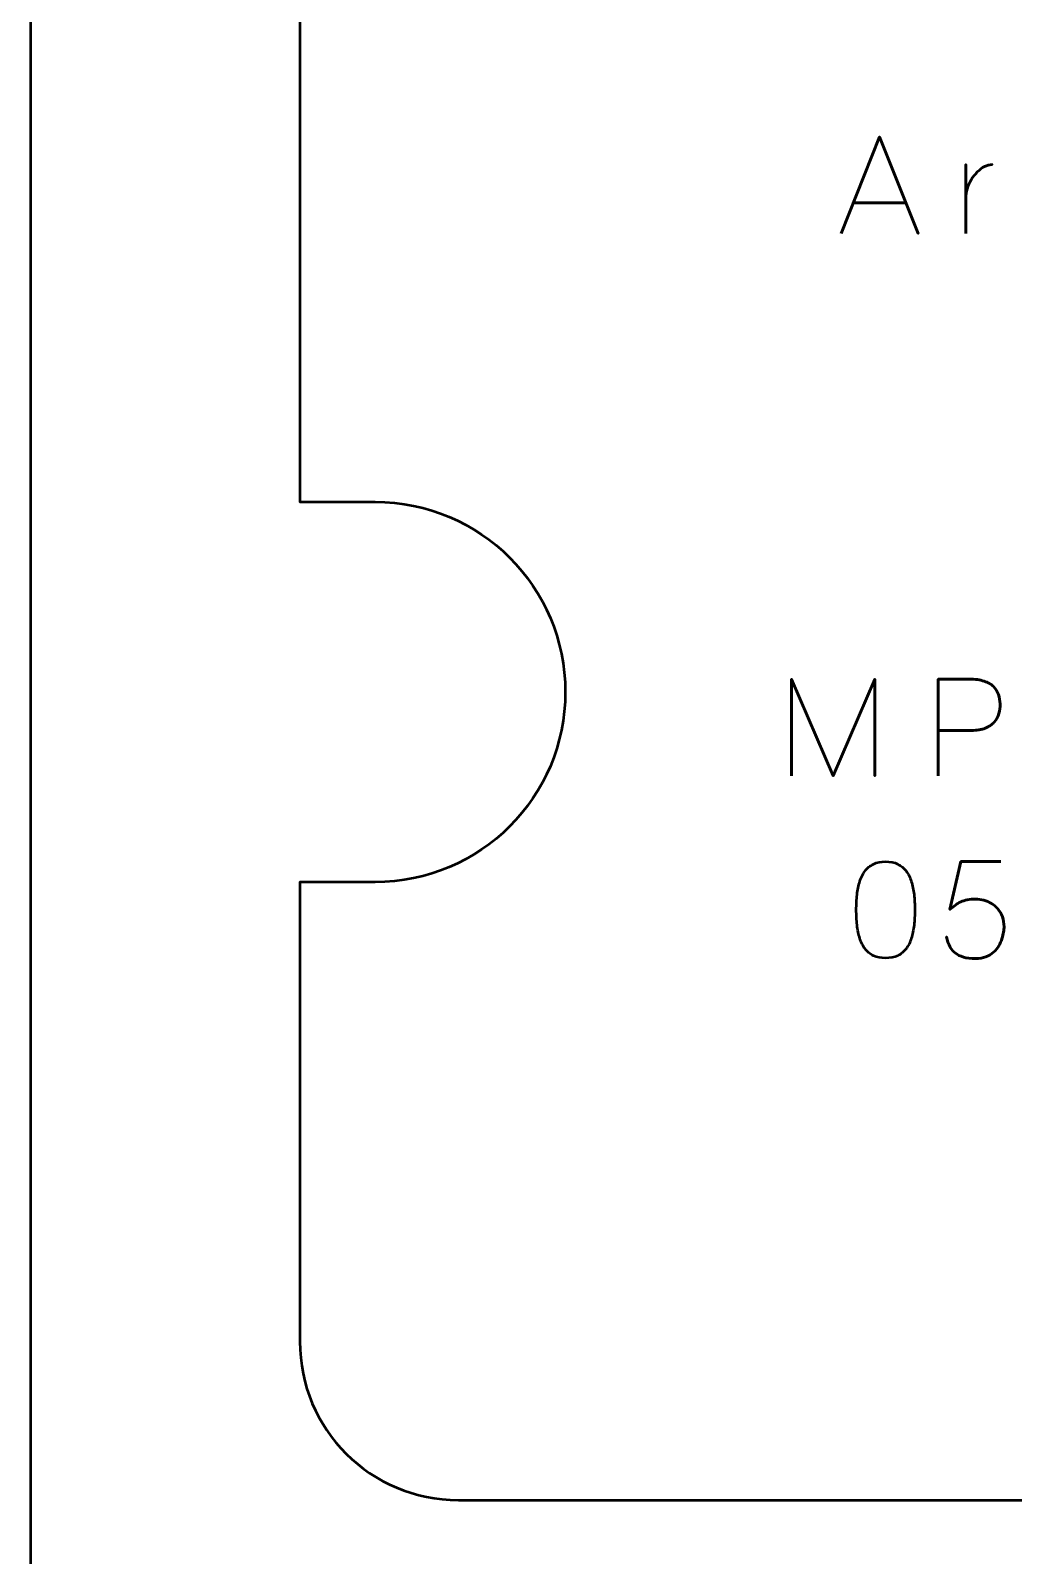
# Model space of a CAD drawing. Header units: centimetres. Extents: x -21 to 0, y -29.7 to 0.
# Drawn here: x -21 to -17.898, y -19.675 to -14.862 of the extents above; entities that cross this region are included whole.
import ezdxf

# ---------------------------------------------------------------- set-up
doc = ezdxf.new("R2010")
doc.units = ezdxf.units.CM
doc.header["$MEASUREMENT"] = 0
doc.layers.add('Layer 1', color=7, linetype='Continuous')

msp = doc.modelspace()

# ---------------------------------------------------------------- linework, layer by layer
at = {"layer": 'Layer 1', "color": 1, "lineweight": 53}
msp.add_open_spline([(-21.00003, -29.19995), (-21.00003, -29.19995), (-21.00003, -5.29992), (-21.00003, -5.29992), (-21.00003, -5.29992), (-21.00003, -5.21709), (-20.93286, -5.14992), (-20.85003, -5.14992), (-20.85003, -5.14992), (-20.7672, -5.14992), (-20.70003, -5.08275), (-20.70003, -4.99992), (-20.70003, -4.99992), (-20.70003, -4.91709), (-20.7672, -4.84992), (-20.85003, -4.84992), (-20.85003, -4.84992), (-20.93286, -4.84992), (-21.00003, -4.78275), (-21.00003, -4.69992), (-21.00003, -4.69992), (-21.00003, -4.61709), (-20.93286, -4.54992), (-20.85003, -4.54992), (-20.85003, -4.54992), (-20.7672, -4.54992), (-20.70003, -4.48275), (-20.70003, -4.39992), (-20.70003, -4.39992), (-20.70003, -4.31709), (-20.7672, -4.24992), (-20.85003, -4.24992), (-20.85003, -4.24992), (-20.93286, -4.24992), (-21.00003, -4.18275), (-21.00003, -4.09992), (-21.00003, -4.09992), (-21.00003, -4.01709), (-20.93286, -3.94992), (-20.85003, -3.94992), (-20.85003, -3.94992), (-20.7672, -3.94992), (-20.70003, -3.88275), (-20.70003, -3.79992), (-20.70003, -3.79992), (-20.70003, -3.71709), (-20.7672, -3.64992), (-20.85003, -3.64992), (-20.85003, -3.64992), (-20.93286, -3.64992), (-21.00003, -3.58275), (-21.00003, -3.49992), (-21.00003, -3.49992), (-21.00003, -3.41709), (-20.93286, -3.34992), (-20.85003, -3.34992), (-20.85003, -3.34992), (-20.7672, -3.34992), (-20.70003, -3.28275), (-20.70003, -3.19992), (-20.70003, -3.19992), (-20.70003, -3.11709), (-20.7672, -3.04992), (-20.85003, -3.04992), (-20.85003, -3.04992), (-20.93286, -3.04992), (-21.00003, -2.98275), (-21.00003, -2.89992), (-21.00003, -2.89992), (-21.00003, -2.81709), (-20.93286, -2.74992), (-20.85003, -2.74992), (-20.85003, -2.74992), (-20.7672, -2.74992), (-20.70003, -2.68275), (-20.70003, -2.59992), (-20.70003, -2.59992), (-20.70003, -2.51709), (-20.7672, -2.44992), (-20.85003, -2.44992), (-20.85003, -2.44992), (-20.93286, -2.44992), (-21.00003, -2.38275), (-21.00003, -2.29992), (-21.00003, -2.29992), (-21.00003, -2.21709), (-20.93286, -2.14992), (-20.85003, -2.14992), (-20.85003, -2.14992), (-20.7672, -2.14992), (-20.70003, -2.08275), (-20.70003, -1.99992), (-20.70003, -1.99992), (-20.70003, -1.91709), (-20.7672, -1.84992), (-20.85003, -1.84992), (-20.85003, -1.84992), (-20.93286, -1.84992), (-21.00003, -1.78275), (-21.00003, -1.69992), (-21.00003, -1.69992), (-21.00003, -1.61709), (-20.93286, -1.54992), (-20.85003, -1.54992), (-20.85003, -1.54992), (-20.7672, -1.54992), (-20.70003, -1.48275), (-20.70003, -1.39992), (-20.70003, -1.39992), (-20.70003, -1.31709), (-20.7672, -1.24992), (-20.85003, -1.24992), (-20.85003, -1.24992), (-20.93286, -1.24992), (-21.00003, -1.18275), (-21.00003, -1.09992), (-21.00003, -1.09992), (-21.00003, -1.09992), (-21.00003, -0.49992), (-21.00003, -0.49992), (-21.00003, -0.49992), (-21.00003, -0.22295), (-20.77694, 0.00004), (-20.49994, 0.00004), (-20.49994, 0.00004), (-20.49994, 0.00004), (-0.50008, 0.00004), (-0.50008, 0.00004), (-0.50008, 0.00004), (-0.22294, 0.00004), (0.00002, -0.22295), (0.00002, -0.49992), (0.00002, -0.49992), (0.00002, -0.49992), (0.00002, -29.19995), (0.00002, -29.19995), (0.00002, -29.19995), (0.00002, -29.47695), (-0.22294, -29.70004), (-0.50008, -29.70004), (-0.50008, -29.70004), (-0.50008, -29.70004), (-20.49994, -29.70004), (-20.49994, -29.70004), (-20.49994, -29.70004), (-20.77694, -29.70004), (-21.00003, -29.47695), (-21.00003, -29.19995)], degree=3, knots=[0, 0, 0, 0, 0.027027, 0.027027, 0.027027, 0.027027, 0.0540541, 0.0540541, 0.0540541, 0.0540541, 0.0810811, 0.0810811, 0.0810811, 0.0810811, 0.1081081, 0.1081081, 0.1081081, 0.1081081, 0.1351351, 0.1351351, 0.1351351, 0.1351351, 0.1621622, 0.1621622, 0.1621622, 0.1621622, 0.1891892, 0.1891892, 0.1891892, 0.1891892, 0.2162162, 0.2162162, 0.2162162, 0.2162162, 0.2432432, 0.2432432, 0.2432432, 0.2432432, 0.2702703, 0.2702703, 0.2702703, 0.2702703, 0.2972973, 0.2972973, 0.2972973, 0.2972973, 0.3243243, 0.3243243, 0.3243243, 0.3243243, 0.3513514, 0.3513514, 0.3513514, 0.3513514, 0.3783784, 0.3783784, 0.3783784, 0.3783784, 0.4054054, 0.4054054, 0.4054054, 0.4054054, 0.4324324, 0.4324324, 0.4324324, 0.4324324, 0.4594595, 0.4594595, 0.4594595, 0.4594595, 0.4864865, 0.4864865, 0.4864865, 0.4864865, 0.5135135, 0.5135135, 0.5135135, 0.5135135, 0.5405405, 0.5405405, 0.5405405, 0.5405405, 0.5675676, 0.5675676, 0.5675676, 0.5675676, 0.5945946, 0.5945946, 0.5945946, 0.5945946, 0.6216216, 0.6216216, 0.6216216, 0.6216216, 0.6486486, 0.6486486, 0.6486486, 0.6486486, 0.6756757, 0.6756757, 0.6756757, 0.6756757, 0.7027027, 0.7027027, 0.7027027, 0.7027027, 0.7297297, 0.7297297, 0.7297297, 0.7297297, 0.7567568, 0.7567568, 0.7567568, 0.7567568, 0.7837838, 0.7837838, 0.7837838, 0.7837838, 0.8108108, 0.8108108, 0.8108108, 0.8108108, 0.8378378, 0.8378378, 0.8378378, 0.8378378, 0.8648649, 0.8648649, 0.8648649, 0.8648649, 0.8918919, 0.8918919, 0.8918919, 0.8918919, 0.9189189, 0.9189189, 0.9189189, 0.9189189, 0.9459459, 0.9459459, 0.9459459, 0.9459459, 0.972973, 0.972973, 0.972973, 0.972973, 1, 1, 1, 1], dxfattribs=at)
at = {"layer": 'Layer 1', "color": 3, "lineweight": 53}
msp.add_open_spline([(-20.15003, -18.99995), (-20.15003, -18.99995), (-20.15003, -17.55), (-20.15003, -17.55), (-20.15003, -17.55), (-20.15003, -17.55), (-19.91251, -17.55), (-19.91251, -17.55), (-19.91251, -17.55), (-19.58119, -17.55), (-19.31251, -17.28131), (-19.31251, -16.95), (-19.31251, -16.95), (-19.31251, -16.61869), (-19.58119, -16.35), (-19.91251, -16.35), (-19.91251, -16.35), (-19.91251, -16.35), (-20.15003, -16.35), (-20.15003, -16.35), (-20.15003, -16.35), (-20.15003, -16.35), (-20.15003, -10.70005), (-20.15003, -10.70005), (-20.15003, -10.70005), (-20.15003, -10.42305), (-19.92694, -10.19995), (-19.64994, -10.19995), (-19.64994, -10.19995), (-19.64994, -10.19995), (-15.35008, -10.19995), (-15.35008, -10.19995), (-15.35008, -10.19995), (-15.07294, -10.19995), (-14.84998, -10.42305), (-14.84998, -10.70005), (-14.84998, -10.70005), (-14.84998, -10.70005), (-14.84998, -10.84998), (-14.84998, -10.84998), (-14.84998, -10.84998), (-14.84998, -10.84998), (-15.19998, -10.84998), (-15.19998, -10.84998), (-15.19998, -10.84998), (-15.19998, -10.84998), (-15.19998, -10.70005), (-15.19998, -10.70005), (-15.19998, -10.70005), (-15.19998, -10.70005), (-15.2401, -10.70005), (-15.2401, -10.70005), (-15.2401, -10.70005), (-15.26644, -10.65448), (-15.30442, -10.61649), (-15.34999, -10.59013), (-15.34999, -10.59013), (-15.34999, -10.59013), (-15.34999, -10.55005), (-15.34999, -10.55005), (-15.34999, -10.55005), (-15.34999, -10.55005), (-15.49369, -10.55005), (-15.49369, -10.55005), (-15.49369, -10.55005), (-15.49369, -10.55005), (-15.5, -10.54998), (-15.5, -10.54998), (-15.5, -10.54998), (-15.5, -10.54998), (-15.50631, -10.55005), (-15.50631, -10.55005), (-15.50631, -10.55005), (-15.50631, -10.55005), (-15.64999, -10.55005), (-15.64999, -10.55005), (-15.64999, -10.55005), (-15.64999, -10.55005), (-15.64999, -10.59014), (-15.64999, -10.59014), (-15.64999, -10.59014), (-15.64999, -10.59014), (-15.65451, -10.59282), (-15.65451, -10.59282), (-15.65451, -10.59282), (-15.65451, -10.59282), (-15.65605, -10.59374), (-15.65605, -10.59374), (-15.65605, -10.59374), (-15.65605, -10.59374), (-15.66152, -10.59716), (-15.66152, -10.59716), (-15.66152, -10.59716), (-15.66152, -10.59716), (-15.66167, -10.59726), (-15.66167, -10.59726), (-15.66167, -10.59726), (-15.66167, -10.59726), (-15.6626, -10.59786), (-15.6626, -10.59786), (-15.6626, -10.59786), (-15.6626, -10.59786), (-15.66737, -10.60101), (-15.66737, -10.60101), (-15.66737, -10.60101), (-15.66737, -10.60101), (-15.66771, -10.60123), (-15.66771, -10.60123), (-15.66771, -10.60123), (-15.66771, -10.60123), (-15.66875, -10.60194), (-15.66875, -10.60194), (-15.66875, -10.60194), (-15.66875, -10.60194), (-15.67279, -10.60474), (-15.67279, -10.60474), (-15.67279, -10.60474), (-15.67279, -10.60474), (-15.67364, -10.60534), (-15.67364, -10.60534), (-15.67364, -10.60534), (-15.67364, -10.60534), (-15.67479, -10.60617), (-15.67479, -10.60617), (-15.67479, -10.60617), (-15.67479, -10.60617), (-15.67876, -10.60907), (-15.67876, -10.60907), (-15.67876, -10.60907), (-15.67876, -10.60907), (-15.67947, -10.6096), (-15.67947, -10.6096), (-15.67947, -10.6096), (-15.67947, -10.6096), (-15.67963, -10.60972), (-15.67963, -10.60972), (-15.67963, -10.60972), (-15.67963, -10.60972), (-15.68514, -10.61394), (-15.68514, -10.61394), (-15.68514, -10.61394), (-15.68514, -10.61394), (-15.68528, -10.61405), (-15.68528, -10.61405), (-15.68528, -10.61405), (-15.68528, -10.61405), (-15.69036, -10.61814), (-15.69036, -10.61814), (-15.69036, -10.61814), (-15.69036, -10.61814), (-15.6908, -10.6185), (-15.6908, -10.6185), (-15.6908, -10.6185), (-15.6908, -10.6185), (-15.69097, -10.61864), (-15.69097, -10.61864), (-15.69097, -10.61864), (-15.69097, -10.61864), (-15.69599, -10.62288), (-15.69599, -10.62288), (-15.69599, -10.62288), (-15.69599, -10.62288), (-15.69631, -10.62315), (-15.69631, -10.62315), (-15.69631, -10.62315), (-15.69631, -10.62315), (-15.69678, -10.62356), (-15.69678, -10.62356), (-15.69678, -10.62356), (-15.69678, -10.62356), (-15.7015, -10.62775), (-15.7015, -10.62775), (-15.7015, -10.62775), (-15.7015, -10.62775), (-15.70169, -10.62793), (-15.70169, -10.62793), (-15.70169, -10.62793), (-15.70344, -10.62951), (-15.70517, -10.63113), (-15.70688, -10.63276), (-15.70688, -10.63276), (-15.70688, -10.63276), (-15.70696, -10.63284), (-15.70696, -10.63284), (-15.70696, -10.63284), (-15.70696, -10.63284), (-15.71211, -10.63787), (-15.71211, -10.63787), (-15.71211, -10.63787), (-15.71211, -10.63787), (-15.71214, -10.63789), (-15.71214, -10.63789), (-15.71214, -10.63789), (-15.71383, -10.63958), (-15.71549, -10.64129), (-15.71714, -10.64302), (-15.71714, -10.64302), (-15.71714, -10.64302), (-15.71728, -10.64316), (-15.71728, -10.64316), (-15.71728, -10.64316), (-15.72053, -10.64657), (-15.72371, -10.65006), (-15.7268, -10.65363), (-15.7268, -10.65363), (-15.7268, -10.65363), (-15.72683, -10.65367), (-15.72683, -10.65367), (-15.72683, -10.65367), (-15.72683, -10.65367), (-15.72716, -10.65405), (-15.72716, -10.65405), (-15.72716, -10.65405), (-15.73945, -10.66828), (-15.75042, -10.68368), (-15.75989, -10.70005), (-15.75989, -10.70005), (-15.75989, -10.70005), (-15.79999, -10.70005), (-15.79999, -10.70005), (-15.79999, -10.70005), (-15.79999, -10.70005), (-15.79999, -10.84843), (-15.79999, -10.84843), (-15.79999, -10.84843), (-15.79999, -10.84843), (-15.80001, -10.84998), (-15.80001, -10.84998), (-15.80001, -10.84998), (-15.80001, -10.84998), (-15.8, -10.85075), (-15.8, -10.85075), (-15.8, -10.85075), (-15.8, -10.85075), (-15.8, -11.28878), (-15.8, -11.28878), (-15.8, -11.28878), (-16.02646, -11.37459), (-16.18751, -11.59351), (-16.18751, -11.85), (-16.18751, -11.85), (-16.18751, -12.18131), (-15.91883, -12.45), (-15.58751, -12.45), (-15.58751, -12.45), (-15.58751, -12.45), (-14.84998, -12.45), (-14.84998, -12.45), (-14.84998, -12.45), (-14.84998, -12.45), (-14.84998, -16.4615), (-14.84998, -16.4615), (-14.84998, -16.4615), (-14.84998, -16.4615), (-15.03301, -16.4615), (-15.03301, -16.4615), (-15.03301, -16.4615), (-15.36433, -16.4615), (-15.63301, -16.73019), (-15.63301, -17.0615), (-15.63301, -17.0615), (-15.63301, -17.39281), (-15.36433, -17.6615), (-15.03301, -17.6615), (-15.03301, -17.6615), (-15.03301, -17.6615), (-14.84998, -17.6615), (-14.84998, -17.6615), (-14.84998, -17.6615), (-14.84998, -17.6615), (-14.84998, -18.99995), (-14.84998, -18.99995), (-14.84998, -18.99995), (-14.84998, -19.27695), (-15.07294, -19.50005), (-15.35008, -19.50005), (-15.35008, -19.50005), (-15.35008, -19.50005), (-19.64994, -19.50005), (-19.64994, -19.50005), (-19.64994, -19.50005), (-19.92694, -19.50005), (-20.15003, -19.27695), (-20.15003, -18.99995)], degree=3, knots=[0, 0, 0, 0, 0.0140845, 0.0140845, 0.0140845, 0.0140845, 0.028169, 0.028169, 0.028169, 0.028169, 0.0422535, 0.0422535, 0.0422535, 0.0422535, 0.056338, 0.056338, 0.056338, 0.056338, 0.0704225, 0.0704225, 0.0704225, 0.0704225, 0.084507, 0.084507, 0.084507, 0.084507, 0.0985915, 0.0985915, 0.0985915, 0.0985915, 0.1126761, 0.1126761, 0.1126761, 0.1126761, 0.1267606, 0.1267606, 0.1267606, 0.1267606, 0.1408451, 0.1408451, 0.1408451, 0.1408451, 0.1549296, 0.1549296, 0.1549296, 0.1549296, 0.1690141, 0.1690141, 0.1690141, 0.1690141, 0.1830986, 0.1830986, 0.1830986, 0.1830986, 0.1971831, 0.1971831, 0.1971831, 0.1971831, 0.2112676, 0.2112676, 0.2112676, 0.2112676, 0.2253521, 0.2253521, 0.2253521, 0.2253521, 0.2394366, 0.2394366, 0.2394366, 0.2394366, 0.2535211, 0.2535211, 0.2535211, 0.2535211, 0.2676056, 0.2676056, 0.2676056, 0.2676056, 0.2816901, 0.2816901, 0.2816901, 0.2816901, 0.2957746, 0.2957746, 0.2957746, 0.2957746, 0.3098592, 0.3098592, 0.3098592, 0.3098592, 0.3239437, 0.3239437, 0.3239437, 0.3239437, 0.3380282, 0.3380282, 0.3380282, 0.3380282, 0.3521127, 0.3521127, 0.3521127, 0.3521127, 0.3661972, 0.3661972, 0.3661972, 0.3661972, 0.3802817, 0.3802817, 0.3802817, 0.3802817, 0.3943662, 0.3943662, 0.3943662, 0.3943662, 0.4084507, 0.4084507, 0.4084507, 0.4084507, 0.4225352, 0.4225352, 0.4225352, 0.4225352, 0.4366197, 0.4366197, 0.4366197, 0.4366197, 0.4507042, 0.4507042, 0.4507042, 0.4507042, 0.4647887, 0.4647887, 0.4647887, 0.4647887, 0.4788732, 0.4788732, 0.4788732, 0.4788732, 0.4929577, 0.4929577, 0.4929577, 0.4929577, 0.5070423, 0.5070423, 0.5070423, 0.5070423, 0.5211268, 0.5211268, 0.5211268, 0.5211268, 0.5352113, 0.5352113, 0.5352113, 0.5352113, 0.5492958, 0.5492958, 0.5492958, 0.5492958, 0.5633803, 0.5633803, 0.5633803, 0.5633803, 0.5774648, 0.5774648, 0.5774648, 0.5774648, 0.5915493, 0.5915493, 0.5915493, 0.5915493, 0.6056338, 0.6056338, 0.6056338, 0.6056338, 0.6197183, 0.6197183, 0.6197183, 0.6197183, 0.6338028, 0.6338028, 0.6338028, 0.6338028, 0.6478873, 0.6478873, 0.6478873, 0.6478873, 0.6619718, 0.6619718, 0.6619718, 0.6619718, 0.6760563, 0.6760563, 0.6760563, 0.6760563, 0.6901408, 0.6901408, 0.6901408, 0.6901408, 0.7042254, 0.7042254, 0.7042254, 0.7042254, 0.7183099, 0.7183099, 0.7183099, 0.7183099, 0.7323944, 0.7323944, 0.7323944, 0.7323944, 0.7464789, 0.7464789, 0.7464789, 0.7464789, 0.7605634, 0.7605634, 0.7605634, 0.7605634, 0.7746479, 0.7746479, 0.7746479, 0.7746479, 0.7887324, 0.7887324, 0.7887324, 0.7887324, 0.8028169, 0.8028169, 0.8028169, 0.8028169, 0.8169014, 0.8169014, 0.8169014, 0.8169014, 0.8309859, 0.8309859, 0.8309859, 0.8309859, 0.8450704, 0.8450704, 0.8450704, 0.8450704, 0.8591549, 0.8591549, 0.8591549, 0.8591549, 0.8732394, 0.8732394, 0.8732394, 0.8732394, 0.8873239, 0.8873239, 0.8873239, 0.8873239, 0.9014085, 0.9014085, 0.9014085, 0.9014085, 0.915493, 0.915493, 0.915493, 0.915493, 0.9295775, 0.9295775, 0.9295775, 0.9295775, 0.943662, 0.943662, 0.943662, 0.943662, 0.9577465, 0.9577465, 0.9577465, 0.9577465, 0.971831, 0.971831, 0.971831, 0.971831, 0.9859155, 0.9859155, 0.9859155, 0.9859155, 1, 1, 1, 1], dxfattribs=at)
at = {"layer": 'Layer 1', "color": 5, "lineweight": 53}
for points, knots in [([(-18.44171, -15.50286), (-18.44171, -15.50286), (-18.32064, -15.19764), (-18.32064, -15.19764), (-18.32064, -15.19764), (-18.32064, -15.19764), (-18.19914, -15.50286), (-18.19914, -15.50286), (-18.19914, -15.50286), (-18.19914, -15.50286), (-18.32064, -15.19764), (-18.32064, -15.19764), (-18.32064, -15.19764), (-18.32064, -15.19764), (-18.44171, -15.50286), (-18.44171, -15.50286)], [0, 0, 0, 0, 0.25, 0.25, 0.25, 0.25, 0.5, 0.5, 0.5, 0.5, 0.75, 0.75, 0.75, 0.75, 1, 1, 1, 1]), ([(-18.04886, -15.39195), (-18.04907, -15.38214), (-18.04759, -15.37219), (-18.04449, -15.36217), (-18.04449, -15.36217), (-18.04138, -15.35215), (-18.03708, -15.34256), (-18.03157, -15.33339), (-18.03157, -15.33339), (-18.026, -15.32421), (-18.01965, -15.3161), (-18.01245, -15.3089), (-18.01245, -15.3089), (-18.00533, -15.30171), (-17.99771, -15.29606), (-17.98974, -15.2919), (-17.98974, -15.2919), (-17.98176, -15.28774), (-17.97386, -15.28569), (-17.96589, -15.28569), (-17.96589, -15.28569), (-17.97386, -15.28569), (-17.98176, -15.28774), (-17.98974, -15.2919), (-17.98974, -15.2919), (-17.99771, -15.29606), (-18.00533, -15.30171), (-18.01245, -15.3089), (-18.01245, -15.3089), (-18.01965, -15.3161), (-18.026, -15.32421), (-18.03157, -15.33339), (-18.03157, -15.33339), (-18.03708, -15.34256), (-18.04138, -15.35215), (-18.04449, -15.36217), (-18.04449, -15.36217), (-18.04759, -15.37219), (-18.04907, -15.38214), (-18.04886, -15.39195)], [0, 0, 0, 0, 0.1, 0.1, 0.1, 0.1, 0.2, 0.2, 0.2, 0.2, 0.3, 0.3, 0.3, 0.3, 0.4, 0.4, 0.4, 0.4, 0.5, 0.5, 0.5, 0.5, 0.6, 0.6, 0.6, 0.6, 0.7, 0.7, 0.7, 0.7, 0.8, 0.8, 0.8, 0.8, 0.9, 0.9, 0.9, 0.9, 1, 1, 1, 1]), ([(-18.04886, -15.50286), (-18.04886, -15.50286), (-18.04886, -15.28569), (-18.04886, -15.28569), (-18.04886, -15.28569), (-18.04886, -15.28569), (-18.04886, -15.50286), (-18.04886, -15.50286)], [0, 0, 0, 0, 0.5, 0.5, 0.5, 0.5, 1, 1, 1, 1]), ([(-18.40361, -15.40676), (-18.40361, -15.40676), (-18.23767, -15.40676), (-18.23767, -15.40676), (-18.23767, -15.40676), (-18.23767, -15.40676), (-18.40361, -15.40676), (-18.40361, -15.40676)], [0, 0, 0, 0, 0.5, 0.5, 0.5, 0.5, 1, 1, 1, 1]), ([(-18.59899, -17.21453), (-18.59899, -17.21453), (-18.59899, -16.90931), (-18.59899, -16.90931), (-18.59899, -16.90931), (-18.59899, -16.90931), (-18.46776, -17.21453), (-18.46776, -17.21453), (-18.46776, -17.21453), (-18.46776, -17.21453), (-18.3361, -16.90931), (-18.3361, -16.90931), (-18.3361, -16.90931), (-18.3361, -16.90931), (-18.3361, -17.21453), (-18.3361, -17.21453), (-18.3361, -17.21453), (-18.3361, -17.21453), (-18.3361, -16.90931), (-18.3361, -16.90931), (-18.3361, -16.90931), (-18.3361, -16.90931), (-18.46776, -17.21453), (-18.46776, -17.21453), (-18.46776, -17.21453), (-18.46776, -17.21453), (-18.59899, -16.90931), (-18.59899, -16.90931), (-18.59899, -16.90931), (-18.59899, -16.90931), (-18.59899, -17.21453), (-18.59899, -17.21453)], [0, 0, 0, 0, 0.125, 0.125, 0.125, 0.125, 0.25, 0.25, 0.25, 0.25, 0.375, 0.375, 0.375, 0.375, 0.5, 0.5, 0.5, 0.5, 0.625, 0.625, 0.625, 0.625, 0.75, 0.75, 0.75, 0.75, 0.875, 0.875, 0.875, 0.875, 1, 1, 1, 1]), ([(-18.13629, -17.21453), (-18.13629, -17.21453), (-18.13629, -16.90931), (-18.13629, -16.90931), (-18.13629, -16.90931), (-18.13629, -16.90931), (-18.03892, -16.90931), (-18.03892, -16.90931), (-18.03892, -16.90931), (-18.01945, -16.90938), (-18.00344, -16.91157), (-17.99081, -16.9158), (-17.99081, -16.9158), (-17.97825, -16.91996), (-17.96837, -16.92575), (-17.96124, -16.93309), (-17.96124, -16.93309), (-17.95412, -16.94035), (-17.94904, -16.94868), (-17.94593, -16.95806), (-17.94593, -16.95806), (-17.9429, -16.96745), (-17.94114, -16.97725), (-17.94071, -16.98763), (-17.94071, -16.98763), (-17.94022, -16.998), (-17.94142, -17.00816), (-17.94424, -17.01803), (-17.94424, -17.01803), (-17.94713, -17.02791), (-17.952, -17.03687), (-17.95899, -17.04492), (-17.95899, -17.04492), (-17.9659, -17.05296), (-17.97528, -17.05938), (-17.98707, -17.06411), (-17.98707, -17.06411), (-17.99885, -17.0689), (-18.01345, -17.0713), (-18.03088, -17.07144), (-18.03088, -17.07144), (-18.03088, -17.07144), (-18.13629, -17.07144), (-18.13629, -17.07144), (-18.13629, -17.07144), (-18.13629, -17.07144), (-18.03088, -17.07144), (-18.03088, -17.07144), (-18.03088, -17.07144), (-18.01381, -17.0713), (-17.99934, -17.0689), (-17.98763, -17.06411), (-17.98763, -17.06411), (-17.97585, -17.05938), (-17.96646, -17.05296), (-17.95941, -17.04492), (-17.95941, -17.04492), (-17.95242, -17.03687), (-17.94741, -17.02791), (-17.94445, -17.01803), (-17.94445, -17.01803), (-17.94149, -17.00816), (-17.94022, -16.998), (-17.94071, -16.98763), (-17.94071, -16.98763), (-17.94114, -16.97725), (-17.9429, -16.96745), (-17.94607, -16.95806), (-17.94607, -16.95806), (-17.94918, -16.94868), (-17.9544, -16.94035), (-17.96153, -16.93309), (-17.96153, -16.93309), (-17.96872, -16.92575), (-17.9786, -16.91996), (-17.99116, -16.9158), (-17.99116, -16.9158), (-18.00379, -16.91157), (-18.01966, -16.90938), (-18.03892, -16.90931), (-18.03892, -16.90931), (-18.03892, -16.90931), (-18.13629, -16.90931), (-18.13629, -16.90931), (-18.13629, -16.90931), (-18.13629, -16.90931), (-18.13629, -17.21453), (-18.13629, -17.21453)], [0, 0, 0, 0, 0.0454545, 0.0454545, 0.0454545, 0.0454545, 0.0909091, 0.0909091, 0.0909091, 0.0909091, 0.1363636, 0.1363636, 0.1363636, 0.1363636, 0.1818182, 0.1818182, 0.1818182, 0.1818182, 0.2272727, 0.2272727, 0.2272727, 0.2272727, 0.2727273, 0.2727273, 0.2727273, 0.2727273, 0.3181818, 0.3181818, 0.3181818, 0.3181818, 0.3636364, 0.3636364, 0.3636364, 0.3636364, 0.4090909, 0.4090909, 0.4090909, 0.4090909, 0.4545455, 0.4545455, 0.4545455, 0.4545455, 0.5, 0.5, 0.5, 0.5, 0.5454545, 0.5454545, 0.5454545, 0.5454545, 0.5909091, 0.5909091, 0.5909091, 0.5909091, 0.6363636, 0.6363636, 0.6363636, 0.6363636, 0.6818182, 0.6818182, 0.6818182, 0.6818182, 0.7272727, 0.7272727, 0.7272727, 0.7272727, 0.7727273, 0.7727273, 0.7727273, 0.7727273, 0.8181818, 0.8181818, 0.8181818, 0.8181818, 0.8636364, 0.8636364, 0.8636364, 0.8636364, 0.9090909, 0.9090909, 0.9090909, 0.9090909, 0.9545455, 0.9545455, 0.9545455, 0.9545455, 1, 1, 1, 1]), ([(-18.30201, -17.78984), (-18.2872, -17.78977), (-18.27443, -17.78716), (-18.26377, -17.78208), (-18.26377, -17.78208), (-18.25319, -17.777), (-18.24437, -17.76973), (-18.23732, -17.76049), (-18.23732, -17.76049), (-18.23033, -17.75118), (-18.22483, -17.74017), (-18.22074, -17.72747), (-18.22074, -17.72747), (-18.21671, -17.71477), (-18.21382, -17.70087), (-18.2122, -17.68563), (-18.2122, -17.68563), (-18.2105, -17.67039), (-18.20966, -17.65437), (-18.20973, -17.63744), (-18.20973, -17.63744), (-18.20966, -17.62058), (-18.2105, -17.60456), (-18.2122, -17.58939), (-18.2122, -17.58939), (-18.21382, -17.57422), (-18.21671, -17.56025), (-18.22074, -17.54755), (-18.22074, -17.54755), (-18.22483, -17.53492), (-18.23033, -17.52392), (-18.23732, -17.51453), (-18.23732, -17.51453), (-18.24437, -17.50522), (-18.25319, -17.49795), (-18.26377, -17.49287), (-18.26377, -17.49287), (-18.27443, -17.48772), (-18.2872, -17.48511), (-18.30201, -17.48504), (-18.30201, -17.48504), (-18.31683, -17.48511), (-18.3296, -17.48772), (-18.34026, -17.49287), (-18.34026, -17.49287), (-18.35084, -17.49795), (-18.35966, -17.50522), (-18.36671, -17.51453), (-18.36671, -17.51453), (-18.3737, -17.52392), (-18.3792, -17.53492), (-18.38329, -17.54755), (-18.38329, -17.54755), (-18.38732, -17.56025), (-18.39021, -17.57422), (-18.39183, -17.58939), (-18.39183, -17.58939), (-18.39352, -17.60456), (-18.39437, -17.62058), (-18.3943, -17.63744), (-18.3943, -17.63744), (-18.39437, -17.65437), (-18.39352, -17.67039), (-18.39183, -17.68563), (-18.39183, -17.68563), (-18.39021, -17.70087), (-18.38732, -17.71477), (-18.38329, -17.72747), (-18.38329, -17.72747), (-18.3792, -17.74017), (-18.3737, -17.75118), (-18.36671, -17.76049), (-18.36671, -17.76049), (-18.35966, -17.76973), (-18.35084, -17.777), (-18.34026, -17.78208), (-18.34026, -17.78208), (-18.3296, -17.78716), (-18.31683, -17.78977), (-18.30201, -17.78984)], [0, 0, 0, 0, 0.05, 0.05, 0.05, 0.05, 0.1, 0.1, 0.1, 0.1, 0.15, 0.15, 0.15, 0.15, 0.2, 0.2, 0.2, 0.2, 0.25, 0.25, 0.25, 0.25, 0.3, 0.3, 0.3, 0.3, 0.35, 0.35, 0.35, 0.35, 0.4, 0.4, 0.4, 0.4, 0.45, 0.45, 0.45, 0.45, 0.5, 0.5, 0.5, 0.5, 0.55, 0.55, 0.55, 0.55, 0.6, 0.6, 0.6, 0.6, 0.65, 0.65, 0.65, 0.65, 0.7, 0.7, 0.7, 0.7, 0.75, 0.75, 0.75, 0.75, 0.8, 0.8, 0.8, 0.8, 0.85, 0.85, 0.85, 0.85, 0.9, 0.9, 0.9, 0.9, 0.95, 0.95, 0.95, 0.95, 1, 1, 1, 1]), ([(-18.30201, -17.78984), (-18.2872, -17.78977), (-18.27443, -17.78716), (-18.26377, -17.78208), (-18.26377, -17.78208), (-18.25319, -17.777), (-18.24437, -17.76973), (-18.23732, -17.76049), (-18.23732, -17.76049), (-18.23033, -17.75118), (-18.22483, -17.74017), (-18.22074, -17.72747), (-18.22074, -17.72747), (-18.21671, -17.71477), (-18.21382, -17.70087), (-18.2122, -17.68563), (-18.2122, -17.68563), (-18.2105, -17.67039), (-18.20966, -17.65437), (-18.20973, -17.63744), (-18.20973, -17.63744), (-18.20966, -17.62058), (-18.2105, -17.60456), (-18.2122, -17.58939), (-18.2122, -17.58939), (-18.21382, -17.57422), (-18.21671, -17.56025), (-18.22074, -17.54755), (-18.22074, -17.54755), (-18.22483, -17.53492), (-18.23033, -17.52392), (-18.23732, -17.51453), (-18.23732, -17.51453), (-18.24437, -17.50522), (-18.25319, -17.49795), (-18.26377, -17.49287), (-18.26377, -17.49287), (-18.27443, -17.48772), (-18.2872, -17.48511), (-18.30201, -17.48504), (-18.30201, -17.48504), (-18.31683, -17.48511), (-18.3296, -17.48772), (-18.34026, -17.49287), (-18.34026, -17.49287), (-18.35084, -17.49795), (-18.35966, -17.50522), (-18.36671, -17.51453), (-18.36671, -17.51453), (-18.3737, -17.52392), (-18.3792, -17.53492), (-18.38329, -17.54755), (-18.38329, -17.54755), (-18.38732, -17.56025), (-18.39021, -17.57422), (-18.39183, -17.58939), (-18.39183, -17.58939), (-18.39352, -17.60456), (-18.39437, -17.62058), (-18.3943, -17.63744), (-18.3943, -17.63744), (-18.39437, -17.65437), (-18.39352, -17.67039), (-18.39183, -17.68563), (-18.39183, -17.68563), (-18.39021, -17.70087), (-18.38732, -17.71477), (-18.38329, -17.72747), (-18.38329, -17.72747), (-18.3792, -17.74017), (-18.3737, -17.75118), (-18.36671, -17.76049), (-18.36671, -17.76049), (-18.35966, -17.76973), (-18.35084, -17.777), (-18.34026, -17.78208), (-18.34026, -17.78208), (-18.3296, -17.78716), (-18.31683, -17.78977), (-18.30201, -17.78984)], [0, 0, 0, 0, 0.05, 0.05, 0.05, 0.05, 0.1, 0.1, 0.1, 0.1, 0.15, 0.15, 0.15, 0.15, 0.2, 0.2, 0.2, 0.2, 0.25, 0.25, 0.25, 0.25, 0.3, 0.3, 0.3, 0.3, 0.35, 0.35, 0.35, 0.35, 0.4, 0.4, 0.4, 0.4, 0.45, 0.45, 0.45, 0.45, 0.5, 0.5, 0.5, 0.5, 0.55, 0.55, 0.55, 0.55, 0.6, 0.6, 0.6, 0.6, 0.65, 0.65, 0.65, 0.65, 0.7, 0.7, 0.7, 0.7, 0.75, 0.75, 0.75, 0.75, 0.8, 0.8, 0.8, 0.8, 0.85, 0.85, 0.85, 0.85, 0.9, 0.9, 0.9, 0.9, 0.95, 0.95, 0.95, 0.95, 1, 1, 1, 1]), ([(-17.93795, -17.48462), (-17.93795, -17.48462), (-18.06495, -17.48462), (-18.06495, -17.48462), (-18.06495, -17.48462), (-18.06495, -17.48462), (-18.09882, -17.63617), (-18.09882, -17.63617), (-18.09882, -17.63617), (-18.09289, -17.63109), (-18.08725, -17.62651), (-18.08181, -17.62248), (-18.08181, -17.62248), (-18.07645, -17.61846), (-18.07081, -17.61508), (-18.06481, -17.61225), (-18.06481, -17.61225), (-18.05888, -17.60943), (-18.05211, -17.60731), (-18.04449, -17.60583), (-18.04449, -17.60583), (-18.03694, -17.60435), (-18.02791, -17.60357), (-18.01754, -17.60357), (-18.01754, -17.60357), (-18.00907, -17.60357), (-18.0006, -17.6047), (-17.99214, -17.60703), (-17.99214, -17.60703), (-17.98367, -17.60929), (-17.97563, -17.61275), (-17.96801, -17.61733), (-17.96801, -17.61733), (-17.96032, -17.62199), (-17.95354, -17.62778), (-17.94762, -17.63476), (-17.94762, -17.63476), (-17.94162, -17.64175), (-17.93689, -17.64993), (-17.93351, -17.65931), (-17.93351, -17.65931), (-17.93005, -17.6687), (-17.92829, -17.67935), (-17.92822, -17.6912), (-17.92822, -17.6912), (-17.92814, -17.69558), (-17.92864, -17.70108), (-17.92963, -17.70757), (-17.92963, -17.70757), (-17.93054, -17.71406), (-17.93224, -17.72112), (-17.93464, -17.7286), (-17.93464, -17.7286), (-17.93703, -17.73608), (-17.94042, -17.74349), (-17.94472, -17.75082), (-17.94472, -17.75082), (-17.94903, -17.75816), (-17.95453, -17.76486), (-17.96116, -17.77093), (-17.96116, -17.77093), (-17.9678, -17.777), (-17.97584, -17.78187), (-17.98522, -17.78554), (-17.98522, -17.78554), (-17.99468, -17.78913), (-18.00576, -17.79104), (-18.01838, -17.79111), (-18.01838, -17.79111), (-18.03348, -17.79104), (-18.04618, -17.78942), (-18.05648, -17.78638), (-18.05648, -17.78638), (-18.06679, -17.78328), (-18.07518, -17.77926), (-18.08167, -17.77418), (-18.08167, -17.77418), (-18.08823, -17.7691), (-18.09331, -17.76352), (-18.09698, -17.75746), (-18.09698, -17.75746), (-18.10065, -17.75139), (-18.1034, -17.74532), (-18.10524, -17.73925), (-18.10524, -17.73925), (-18.10707, -17.73318), (-18.10848, -17.72761), (-18.1094, -17.72253), (-18.1094, -17.72253), (-18.10848, -17.72761), (-18.10707, -17.73318), (-18.10524, -17.73925), (-18.10524, -17.73925), (-18.1034, -17.74532), (-18.10065, -17.75139), (-18.09698, -17.75746), (-18.09698, -17.75746), (-18.09331, -17.76352), (-18.08823, -17.7691), (-18.08167, -17.77418), (-18.08167, -17.77418), (-18.07518, -17.77926), (-18.06679, -17.78328), (-18.05648, -17.78638), (-18.05648, -17.78638), (-18.04618, -17.78942), (-18.03348, -17.79104), (-18.01838, -17.79111), (-18.01838, -17.79111), (-18.00576, -17.79104), (-17.99468, -17.78913), (-17.98522, -17.78554), (-17.98522, -17.78554), (-17.97584, -17.78187), (-17.9678, -17.777), (-17.96116, -17.77093), (-17.96116, -17.77093), (-17.95453, -17.76486), (-17.94903, -17.75816), (-17.94472, -17.75082), (-17.94472, -17.75082), (-17.94042, -17.74349), (-17.93703, -17.73608), (-17.93464, -17.7286), (-17.93464, -17.7286), (-17.93224, -17.72112), (-17.93054, -17.71406), (-17.92963, -17.70757), (-17.92963, -17.70757), (-17.92864, -17.70108), (-17.92814, -17.69558), (-17.92822, -17.6912), (-17.92822, -17.6912), (-17.92829, -17.67935), (-17.93005, -17.6687), (-17.93351, -17.65931), (-17.93351, -17.65931), (-17.93689, -17.64993), (-17.94162, -17.64175), (-17.94762, -17.63476), (-17.94762, -17.63476), (-17.95354, -17.62778), (-17.96032, -17.62199), (-17.96801, -17.61733), (-17.96801, -17.61733), (-17.97563, -17.61275), (-17.98367, -17.60929), (-17.99214, -17.60703), (-17.99214, -17.60703), (-18.0006, -17.6047), (-18.00907, -17.60357), (-18.01754, -17.60357), (-18.01754, -17.60357), (-18.02791, -17.60357), (-18.03694, -17.60435), (-18.04449, -17.60583), (-18.04449, -17.60583), (-18.05211, -17.60731), (-18.05888, -17.60943), (-18.06481, -17.61225), (-18.06481, -17.61225), (-18.07081, -17.61508), (-18.07645, -17.61846), (-18.08181, -17.62248), (-18.08181, -17.62248), (-18.08725, -17.62651), (-18.09289, -17.63109), (-18.09882, -17.63617), (-18.09882, -17.63617), (-18.09882, -17.63617), (-18.06495, -17.48462), (-18.06495, -17.48462), (-18.06495, -17.48462), (-18.06495, -17.48462), (-17.93795, -17.48462), (-17.93795, -17.48462)], [0, 0, 0, 0, 0.0227273, 0.0227273, 0.0227273, 0.0227273, 0.0454545, 0.0454545, 0.0454545, 0.0454545, 0.0681818, 0.0681818, 0.0681818, 0.0681818, 0.0909091, 0.0909091, 0.0909091, 0.0909091, 0.1136364, 0.1136364, 0.1136364, 0.1136364, 0.1363636, 0.1363636, 0.1363636, 0.1363636, 0.1590909, 0.1590909, 0.1590909, 0.1590909, 0.1818182, 0.1818182, 0.1818182, 0.1818182, 0.2045455, 0.2045455, 0.2045455, 0.2045455, 0.2272727, 0.2272727, 0.2272727, 0.2272727, 0.25, 0.25, 0.25, 0.25, 0.2727273, 0.2727273, 0.2727273, 0.2727273, 0.2954545, 0.2954545, 0.2954545, 0.2954545, 0.3181818, 0.3181818, 0.3181818, 0.3181818, 0.3409091, 0.3409091, 0.3409091, 0.3409091, 0.3636364, 0.3636364, 0.3636364, 0.3636364, 0.3863636, 0.3863636, 0.3863636, 0.3863636, 0.4090909, 0.4090909, 0.4090909, 0.4090909, 0.4318182, 0.4318182, 0.4318182, 0.4318182, 0.4545455, 0.4545455, 0.4545455, 0.4545455, 0.4772727, 0.4772727, 0.4772727, 0.4772727, 0.5, 0.5, 0.5, 0.5, 0.5227273, 0.5227273, 0.5227273, 0.5227273, 0.5454545, 0.5454545, 0.5454545, 0.5454545, 0.5681818, 0.5681818, 0.5681818, 0.5681818, 0.5909091, 0.5909091, 0.5909091, 0.5909091, 0.6136364, 0.6136364, 0.6136364, 0.6136364, 0.6363636, 0.6363636, 0.6363636, 0.6363636, 0.6590909, 0.6590909, 0.6590909, 0.6590909, 0.6818182, 0.6818182, 0.6818182, 0.6818182, 0.7045455, 0.7045455, 0.7045455, 0.7045455, 0.7272727, 0.7272727, 0.7272727, 0.7272727, 0.75, 0.75, 0.75, 0.75, 0.7727273, 0.7727273, 0.7727273, 0.7727273, 0.7954545, 0.7954545, 0.7954545, 0.7954545, 0.8181818, 0.8181818, 0.8181818, 0.8181818, 0.8409091, 0.8409091, 0.8409091, 0.8409091, 0.8636364, 0.8636364, 0.8636364, 0.8636364, 0.8863636, 0.8863636, 0.8863636, 0.8863636, 0.9090909, 0.9090909, 0.9090909, 0.9090909, 0.9318182, 0.9318182, 0.9318182, 0.9318182, 0.9545455, 0.9545455, 0.9545455, 0.9545455, 0.9772727, 0.9772727, 0.9772727, 0.9772727, 1, 1, 1, 1])]:
    msp.add_open_spline(points, degree=3, knots=knots, dxfattribs=at)

doc.saveas('drawing.dxf')
